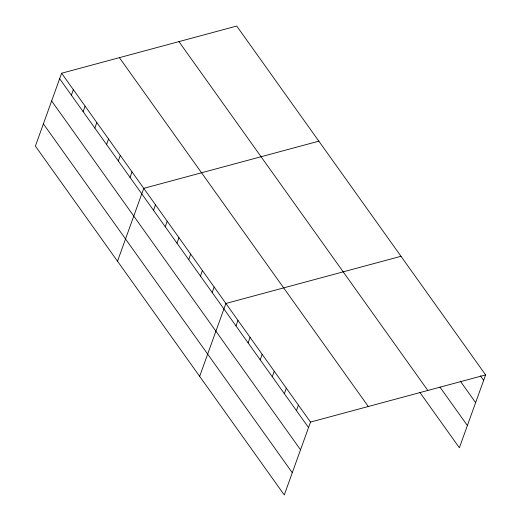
<?xml version="1.0" encoding="UTF-8"?>
<svg xmlns="http://www.w3.org/2000/svg" width="521" height="521" viewBox="0 0 521 521"><rect width="100%" height="100%" fill="white"/><g stroke="black" fill="none" stroke-linecap="round" stroke-linejoin="round"><path stroke-width="0.78" d="M61.621 73.227L35.382 146.108L284.277 494.95L310.516 422.069L485.618 374.892L236.723 26.05L61.621 73.227L310.516 422.069M71.377 95.167L73.357 89.677M83.113 111.611L85.086 106.121M94.842 128.055L96.821 122.565M106.577 144.506L108.557 139.009M118.313 160.95L120.286 155.46M130.048 177.394L132.021 171.904M117.518 261.229L143.757 188.348L318.859 141.165M153.513 210.282L155.492 204.792M165.248 226.733L167.221 221.236M176.977 243.177L178.957 237.687M188.713 259.621L190.693 254.131M200.448 276.065L202.422 270.575M212.184 292.509L214.157 287.019M199.654 376.344L225.893 303.463L400.994 256.286M236.006 325.899L237.98 320.408M248.094 342.844L250.073 337.354M260.181 359.79L262.161 354.3M272.275 376.729L274.248 371.239M284.362 393.674L286.335 388.184M296.449 410.62L298.429 405.13M485.618 374.892L459.379 447.773L419.854 392.378M480.388 375.823L483.638 380.382M460.29 381.118L475.634 402.622M439.952 387.083L467.383 425.533M178.937 41.621L427.832 390.463M119.407 57.662L368.301 406.504M59.641 78.723L308.536 427.565M51.638 100.957L300.532 449.799M43.386 123.868L292.288 472.71"/></g></svg>
